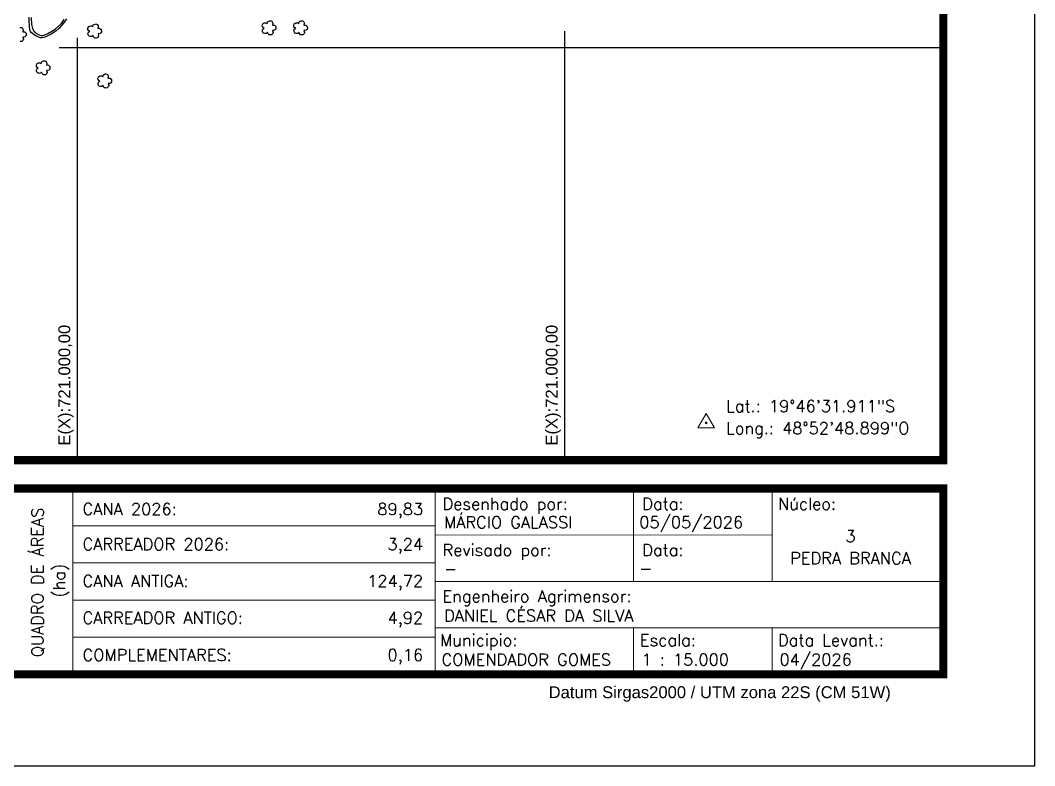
# Model space of a CAD drawing. Header units: inches. Extents: x 720421 to 723571, y 7810121 to 7814576.
# Drawn here: x 721906 to 723571, y 7810121 to 7811345 of the extents above; entities that cross this region are included whole.
import ezdxf
from ezdxf.enums import TextEntityAlignment as Align

# ---------------------------------------------------------------- set-up
doc = ezdxf.new("R2010")
doc.units = ezdxf.units.IN
doc.header["$MEASUREMENT"] = 0
doc.linetypes.add('CONTINUO', pattern=[0])
doc.linetypes.add('LIN0', pattern=[0])
for name, color, linetype in [('0114000610', 1, 'Continuous'), ('0114000610045', 5, 'Continuous'), ('MALHA', 8, 'Continuous'), ('MARGEM', 5, 'Continuous'), ('MATO', 3, 'Continuous'), ('TEXTO', 7, 'Continuous')]:
    doc.layers.add(name, color=color, linetype=linetype)
doc.styles.add('marcelo', font='arial.ttf')
doc.styles.add('Simplex', font='simplex.shx')
doc.styles.get("Standard").update_dxf_attribs({"font": 'arial.ttf'})

msp = doc.modelspace()

# ---------------------------------------------------------------- linework, layer by layer
at = {"layer": '0114000610'}
msp.add_lwpolyline([(721982.1, 7811347.1), (721976.9, 7811339.9), (721974, 7811336.1), (721970.1, 7811331.8), (721964.2, 7811326.9), (721956.8, 7811321.6), (721951.5, 7811319), (721948, 7811317.3), (721945, 7811316.5), (721941.6, 7811316), (721939, 7811316), (721935.9, 7811316.9), (721931.7, 7811319), (721929.1, 7811320.6), (721925.9, 7811323), (721924.2, 7811324.5), (721922.7, 7811326.5), (721921.8, 7811329.2), (721921.3, 7811335.2), (721920.8, 7811343.9), (721920.9, 7811349.6)], dxfattribs=at)
at = {"layer": '0114000610045'}
msp.add_lwpolyline([(721924.2, 7811349.1), (721924.5, 7811337.6), (721925.9, 7811331.1), (721928.3, 7811327), (721931.7, 7811323.8), (721933.3, 7811322.5), (721935.9, 7811321.2), (721938.1, 7811320.1), (721940.6, 7811319.7), (721942.9, 7811319.8), (721945.5, 7811320.3), (721951.5, 7811322.8), (721958.1, 7811326.7), (721963.1, 7811329.9), (721968.6, 7811334.9), (721973.5, 7811339.5), (721978.1, 7811346)], dxfattribs=at)
at = {"layer": 'MALHA', "color": 8}
for points in [[(722800, 7810622.3), (722800, 7811326.8)], [(722000, 7810622.3), (722000, 7811315.8)], [(721970.1, 7811300), (723421.3, 7811300)]]:
    msp.add_lwpolyline(points, dxfattribs=at)
at = {"layer": 'MARGEM', "color": 174, "linetype": 'LIN0', "elevation": -585.7, "flags": 128}
msp.add_lwpolyline([(723571.3, 7810120.8), (723571.3, 7814575.8), (720421.3, 7814575.8), (720421.3, 7810120.8)], close=True, dxfattribs=at)
at = {"layer": 'MARGEM', "color": 174, "linetype": 'LIN0', "const_width": 13.6, "elevation": -585.7, "flags": 128}
for points in [[(723421.3, 7810622.3), (723421.3, 7814425.8), (720571.3, 7814425.8), (720571.3, 7810622.3)], [(720571.3, 7810575.7), (723421.3, 7810575.7), (723421.3, 7810270.8), (720571.3, 7810270.8)]]:
    msp.add_lwpolyline(points, close=True, dxfattribs=at)
at = {"layer": 'MARGEM', "color": 174, "linetype": 'LIN0', "const_width": 1.51, "elevation": -585.7, "flags": 128}
for points in [[(721992.4, 7810575.7), (721992.4, 7810274.5)], [(722587.3, 7810575.7), (722587.3, 7810274.5)], [(722912.7, 7810423.2), (722912.7, 7810575.7)], [(723140.3, 7810423.2), (723140.3, 7810575.7)], [(721992.4, 7810514.7), (722587.3, 7810514.7)], [(722587.3, 7810499.5), (723140.3, 7810499.5)], [(721992.4, 7810453.7), (722587.3, 7810453.7)], [(722587.3, 7810423.2), (723421.5, 7810423.2)], [(721992.4, 7810392.7), (722587.3, 7810392.7)], [(722587.3, 7810347), (723421.4, 7810347)], [(722912.7, 7810347), (722912.7, 7810271.4)], [(723140.3, 7810347), (723140.3, 7810271.4)], [(721992.4, 7810331.7), (722587.3, 7810331.7)]]:
    msp.add_lwpolyline(points, dxfattribs=at)
at = {"layer": 'MATO', "linetype": 'CONTINUO'}
for points in [[(722312, 7811324.9, 0), (722310, 7811323.2, 0), (722307.4, 7811322.9, 0), (722305.6, 7811323.7, 0), (722304.3, 7811324.9, 0), (722303.8, 7811326.4, 0), (722303.7, 7811328.5, 0), (722304.4, 7811329.8, 0), (722305.1, 7811330.8, 0), (722306.6, 7811331.8, 0), (722305.6, 7811332.1, 0), (722304.7, 7811332.9, 0), (722303.6, 7811334.6, 0), (722303.4, 7811336.6, 0), (722304.2, 7811338.7, 0), (722305, 7811339.5, 0), (722306.5, 7811340.4, 0), (722308.1, 7811340.6, 0), (722309.3, 7811340.4, 0), (722310.3, 7811340, 0), (722311.4, 7811339, 0), (722311.7, 7811340.9, 0), (722312, 7811341.6, 0), (722312.8, 7811342.6, 0), (722314, 7811343.1, 0), (722315.2, 7811343.6, 0), (722316.5, 7811343.7, 0), (722317.8, 7811343.5, 0), (722318.8, 7811343, 0), (722319.6, 7811342.2, 0), (722320.2, 7811340.9, 0), (722320.5, 7811339.4, 0), (722319.9, 7811336.8, 0), (722321.7, 7811336.8, 0), (722323.2, 7811336.5, 0), (722324.6, 7811335.4, 0), (722325.4, 7811334.5, 0), (722325.6, 7811330.9, 0), (722324.8, 7811329.3, 0), (722323.6, 7811328.2, 0), (722321.8, 7811327.7, 0), (722320.2, 7811327.9, 0), (722321, 7811324.5, 0), (722320.6, 7811323.1, 0), (722319.7, 7811321.8, 0), (722318.6, 7811320.9, 0), (722317.1, 7811320.6, 0), (722315.6, 7811320.6, 0), (722314.5, 7811321, 0), (722313.2, 7811322.2, 0), (722312.3, 7811323.4, 0), (722312, 7811325.1, 0)], [(722363.7, 7811324.9, 0), (722361.7, 7811323.2, 0), (722359.1, 7811322.9, 0), (722357.3, 7811323.7, 0), (722356, 7811324.9, 0), (722355.5, 7811326.4, 0), (722355.3, 7811328.5, 0), (722356, 7811329.8, 0), (722356.8, 7811330.8, 0), (722358.2, 7811331.8, 0), (722357.3, 7811332.1, 0), (722356.4, 7811332.9, 0), (722355.3, 7811334.6, 0), (722355.1, 7811336.6, 0), (722355.9, 7811338.7, 0), (722356.7, 7811339.5, 0), (722358.2, 7811340.4, 0), (722359.8, 7811340.6, 0), (722361, 7811340.4, 0), (722362, 7811340, 0), (722363.1, 7811339, 0), (722363.4, 7811340.9, 0), (722363.7, 7811341.6, 0), (722364.5, 7811342.6, 0), (722365.7, 7811343.1, 0), (722366.9, 7811343.6, 0), (722368.2, 7811343.7, 0), (722369.5, 7811343.5, 0), (722370.5, 7811343, 0), (722371.3, 7811342.2, 0), (722371.9, 7811340.9, 0), (722372.2, 7811339.4, 0), (722371.6, 7811336.8, 0), (722373.4, 7811336.8, 0), (722374.9, 7811336.5, 0), (722376.3, 7811335.4, 0), (722377.1, 7811334.5, 0), (722377.3, 7811330.9, 0), (722376.4, 7811329.3, 0), (722375.3, 7811328.2, 0), (722373.4, 7811327.7, 0), (722371.8, 7811327.9, 0), (722372.7, 7811324.5, 0), (722372.3, 7811323.1, 0), (722371.3, 7811321.8, 0), (722370.3, 7811320.9, 0), (722368.8, 7811320.6, 0), (722367.3, 7811320.6, 0), (722366.2, 7811321, 0), (722364.9, 7811322.2, 0), (722364, 7811323.4, 0), (722363.7, 7811325.1, 0)], [(721905.4, 7811332.6, 0), (721906.7, 7811332.8, 0), (721907.9, 7811332.6, 0), (721909, 7811332, 0), (721909.7, 7811331.2, 0), (721910.4, 7811329.9, 0), (721910.6, 7811328.5, 0), (721910, 7811325.9, 0), (721911.8, 7811325.9, 0), (721913.3, 7811325.5, 0), (721914.8, 7811324.4, 0), (721915.6, 7811323.5, 0), (721915.8, 7811319.9, 0), (721914.9, 7811318.3, 0), (721913.7, 7811317.3, 0), (721911.9, 7811316.8, 0), (721910.3, 7811316.9, 0), (721911.1, 7811313.6, 0), (721910.8, 7811312.2, 0), (721909.8, 7811310.8, 0), (721908.7, 7811310, 0), (721907.2, 7811309.6, 0), (721905.7, 7811309.7, 0)], [(722025.6, 7811319.8, 0), (722023.6, 7811318.1, 0), (722021, 7811317.8, 0), (722019.2, 7811318.5, 0), (722017.9, 7811319.8, 0), (722017.4, 7811321.2, 0), (722017.2, 7811323.3, 0), (722017.9, 7811324.7, 0), (722018.7, 7811325.7, 0), (722020.1, 7811326.7, 0), (722019.2, 7811327, 0), (722018.3, 7811327.7, 0), (722017.2, 7811329.4, 0), (722017, 7811331.5, 0), (722017.8, 7811333.6, 0), (722018.6, 7811334.3, 0), (722020.1, 7811335.2, 0), (722021.7, 7811335.5, 0), (722022.9, 7811335.3, 0), (722023.9, 7811334.8, 0), (722025, 7811333.8, 0), (722025.3, 7811335.7, 0), (722025.6, 7811336.4, 0), (722026.4, 7811337.5, 0), (722027.6, 7811337.9, 0), (722028.8, 7811338.4, 0), (722030.1, 7811338.6, 0), (722031.4, 7811338.4, 0), (722032.4, 7811337.8, 0), (722033.1, 7811337, 0), (722033.8, 7811335.7, 0), (722034.1, 7811334.3, 0), (722033.5, 7811331.7, 0), (722035.3, 7811331.7, 0), (722036.8, 7811331.3, 0), (722038.2, 7811330.2, 0), (722039, 7811329.3, 0), (722039.2, 7811325.7, 0), (722038.3, 7811324.1, 0), (722037.2, 7811323.1, 0), (722035.3, 7811322.6, 0), (722033.7, 7811322.7, 0), (722034.6, 7811319.4, 0), (722034.2, 7811318, 0), (722033.2, 7811316.6, 0), (722032.2, 7811315.8, 0), (722030.7, 7811315.4, 0), (722029.2, 7811315.5, 0), (722028, 7811315.8, 0), (722026.8, 7811317.1, 0), (722025.9, 7811318.2, 0), (722025.6, 7811319.9, 0)], [(721941.1, 7811259.3, 0), (721939.1, 7811257.6, 0), (721936.5, 7811257.4, 0), (721934.7, 7811258.1, 0), (721933.4, 7811259.3, 0), (721932.9, 7811260.8, 0), (721932.7, 7811262.9, 0), (721933.4, 7811264.3, 0), (721934.2, 7811265.3, 0), (721935.6, 7811266.2, 0), (721934.7, 7811266.5, 0), (721933.8, 7811267.3, 0), (721932.7, 7811269, 0), (721932.5, 7811271, 0), (721933.3, 7811273.1, 0), (721934.1, 7811273.9, 0), (721935.6, 7811274.8, 0), (721937.2, 7811275, 0), (721938.4, 7811274.8, 0), (721939.4, 7811274.4, 0), (721940.5, 7811273.4, 0), (721940.8, 7811275.3, 0), (721941.1, 7811276, 0), (721941.9, 7811277, 0), (721943.1, 7811277.5, 0), (721944.3, 7811278, 0), (721945.6, 7811278.1, 0), (721946.9, 7811277.9, 0), (721947.9, 7811277.4, 0), (721948.6, 7811276.6, 0), (721949.3, 7811275.3, 0), (721949.6, 7811273.8, 0), (721949, 7811271.2, 0), (721950.8, 7811271.3, 0), (721952.3, 7811270.9, 0), (721953.7, 7811269.8, 0), (721954.5, 7811268.9, 0), (721954.7, 7811265.3, 0), (721953.8, 7811263.7, 0), (721952.7, 7811262.6, 0), (721950.8, 7811262.2, 0), (721949.2, 7811262.3, 0), (721950.1, 7811259, 0), (721949.7, 7811257.5, 0), (721948.7, 7811256.2, 0), (721947.7, 7811255.3, 0), (721946.2, 7811255, 0), (721944.7, 7811255.1, 0), (721943.5, 7811255.4, 0), (721942.3, 7811256.6, 0), (721941.4, 7811257.8, 0), (721941.1, 7811259.5, 0)], [(722042.1, 7811237.8, 0), (722040.1, 7811236.1, 0), (722037.6, 7811235.8, 0), (722035.8, 7811236.5, 0), (722034.5, 7811237.8, 0), (722034, 7811239.2, 0), (722033.8, 7811241.4, 0), (722034.5, 7811242.7, 0), (722035.2, 7811243.7, 0), (722036.7, 7811244.7, 0), (722035.8, 7811245, 0), (722034.8, 7811245.8, 0), (722033.8, 7811247.5, 0), (722033.6, 7811249.5, 0), (722034.3, 7811251.6, 0), (722035.2, 7811252.4, 0), (722036.7, 7811253.3, 0), (722038.2, 7811253.5, 0), (722039.5, 7811253.3, 0), (722040.5, 7811252.9, 0), (722041.6, 7811251.9, 0), (722041.9, 7811253.7, 0), (722042.2, 7811254.5, 0), (722043, 7811255.5, 0), (722044.2, 7811255.9, 0), (722045.4, 7811256.5, 0), (722046.7, 7811256.6, 0), (722047.9, 7811256.4, 0), (722049, 7811255.9, 0), (722049.7, 7811255.1, 0), (722050.4, 7811253.7, 0), (722050.6, 7811252.3, 0), (722050, 7811249.7, 0), (722051.8, 7811249.7, 0), (722053.4, 7811249.4, 0), (722054.8, 7811248.2, 0), (722055.6, 7811247.3, 0), (722055.8, 7811243.8, 0), (722054.9, 7811242.2, 0), (722053.7, 7811241.1, 0), (722051.9, 7811240.6, 0), (722050.3, 7811240.8, 0), (722051.2, 7811237.4, 0), (722050.8, 7811236, 0), (722049.8, 7811234.7, 0), (722048.7, 7811233.8, 0), (722047.2, 7811233.4, 0), (722045.7, 7811233.5, 0), (722044.6, 7811233.8, 0), (722043.3, 7811235.1, 0), (722042.4, 7811236.2, 0), (722042.2, 7811238, 0)]]:
    msp.add_polyline3d(points, dxfattribs=at)
at = {"layer": 'TEXTO', "color": 7, "lineweight": 9, "elevation": -585.7, "flags": 128}
msp.add_lwpolyline([(723018.5, 7810675.7), (723045.6, 7810675.7), (723032.1, 7810699.2)], close=True, dxfattribs=at)
at = {"layer": 'TEXTO', "color": 7, "lineweight": 9, "const_width": 2.12, "elevation": -585.7, "flags": 128}
msp.add_lwpolyline([(723031, 7810683.6, -1), (723033.1, 7810683.6, -1)], format="xyb", close=True, dxfattribs=at)

# ---------------------------------------------------------------- texts
at = {"layer": 'MALHA'}
for p in [(721993.9, 7810646.3), (722793.9, 7810646.3)]:
    msp.add_text('E(X):721.000,00', height=19.5, rotation=90, dxfattribs=at).set_placement(p, align=Align.BOTTOM_LEFT)
at = {"layer": 'MARGEM', "color": 7, "linetype": 'Continuous', "lineweight": 9}
for s, style, p in [('Desenhado por:', 'Simplex', (722599.2, 7810560.5, -585.7)), ('Data:', 'Simplex', (722927.1, 7810560.5, -585.7)), ('Núcleo:', 'Simplex', (723149.9, 7810560.5, -585.7)), ('Revisado por:', 'Simplex', (722599.2, 7810484.6, -585.7)), ('Data:', 'Simplex', (722927.1, 7810484.6, -585.7)), ('Engenheiro Agrimensor:', 'Simplex', (722599.2, 7810408.7, -585.7)), ('Municipio:', 'Simplex', (722595.1, 7810336.5, -585.7)), ('Escala:', 'Simplex', (722923.2, 7810336.5, -585.7)), ('Data Levant.:', 'Simplex', (723149.9, 7810336.5, -585.7)), ('Datum Sirgas2000 / UTM zona 22S (CM 51W)', 'marcelo', (722773.4, 7810251.2))]:
    msp.add_text(s, height=19.5, dxfattribs=dict(at, style=style)).set_placement(p, align=Align.TOP_LEFT)
at = {"layer": 'MARGEM', "color": 7, "linetype": 'Continuous', "style": 'Simplex'}
for s, p in [('QUADRO DE ÁREAS', (721934.3, 7810421.8, -585.7)), ('(ha)', (721969.9, 7810424.8, -585.7))]:
    msp.add_text(s, height=19.5, rotation=90, dxfattribs=at).set_placement(p, align=Align.MIDDLE_CENTER)
for s, p in [('CANA 2026:', (722008.3, 7810551.9, -585.7)), ('MÁRCIO GALASSI', (722601.7, 7810530.2, -585.7)), ('05/05/2026', (722922.2, 7810530.2, -585.7)), ('CARREADOR 2026:', (722008.3, 7810494.2, -585.7)), ('-', (722601.7, 7810454, -585.7)), ('-', (722922.2, 7810454.7, -585.7)), ('CANA ANTIGA:', (722008.3, 7810433.7, -585.7)), ('CARREADOR ANTIGO:', (722008.3, 7810373.3, -585.7)), ('DANIEL CÉSAR DA SILVA', (722601.7, 7810376.9, -585.7)), ('COMPLEMENTARES:', (722008.3, 7810312.3, -585.7)), ('04/2026', (723152.4, 7810304.7, -585.7)), ('COMENDADOR GOMES', (722597.6, 7810304.7, -585.7)), ('1 : 15.000', (722925.7, 7810304.7, -585.7))]:
    msp.add_text(s, height=19.5, dxfattribs=at).set_placement(p, align=Align.TOP_LEFT)
for s, p in [('89,83', (722567.4, 7810551.9, -585.7)), ('3,24', (722567.4, 7810494.2, -585.7)), ('124,72', (722567.4, 7810433.7, -585.7)), ('4,92', (722567.4, 7810373.3, -585.7)), ('0,16', (722567.4, 7810312.3, -585.7))]:
    msp.add_text(s, height=19.5, dxfattribs=at).set_placement(p, align=Align.TOP_RIGHT)
for s, p in [('3', (723269, 7810497.5, -585.7)), ('PEDRA BRANCA', (723269, 7810461.5, -585.7))]:
    msp.add_text(s, height=19.5, dxfattribs=at).set_placement(p, align=Align.MIDDLE_CENTER)
at = {"layer": 'TEXTO', "linetype": 'ByBlock', "style": 'Simplex'}
for s, p in [('Lat.: 19°46\'31.911"S', (723064.8, 7810701.5, 399.5)), ('Long.: 48°52\'48.899"O', (723064.8, 7810665.3, 399.5))]:
    msp.add_text(s, height=19.5, dxfattribs=at).set_placement(p)

doc.saveas('drawing.dxf')
